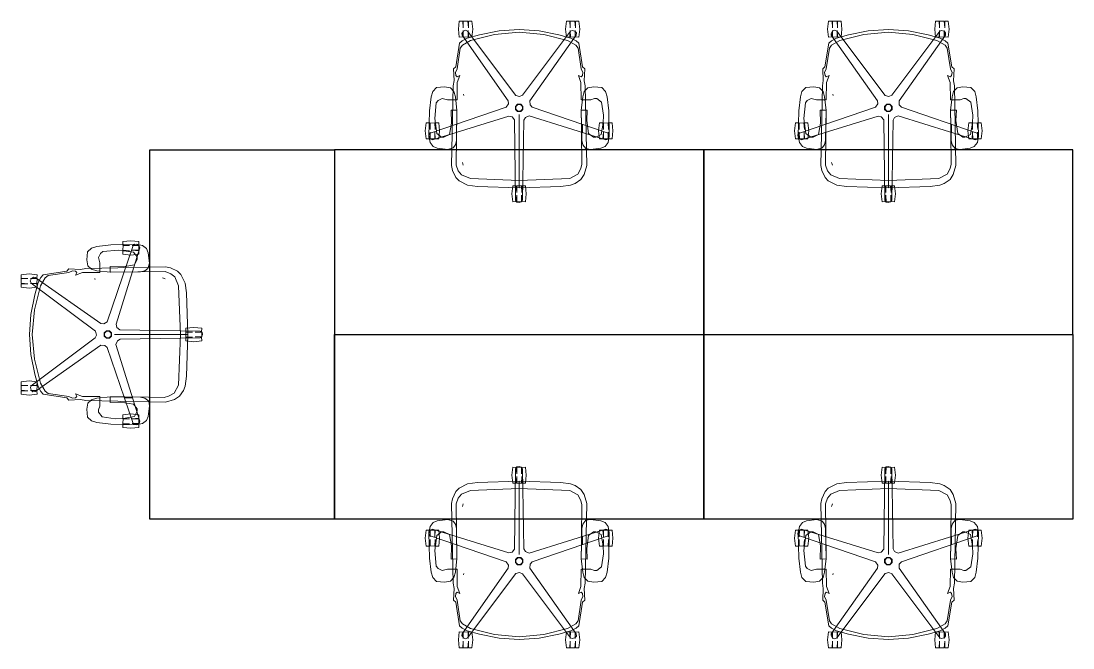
# Model space of a CAD drawing. Header units: millimetres. Extents: x 1591 to 1817, y 987 to 1091.
# Drawn here: x 1731.841 to 1735.83, y 1069.022 to 1071.399 of the extents above; entities that cross this region are included whole.
import ezdxf

# ---------------------------------------------------------------- set-up
doc = ezdxf.new("R2010")
doc.units = ezdxf.units.MM
doc.layers.add('Paula', color=1, linetype='Continuous')

msp = doc.modelspace()

# ---------------------------------------------------------------- linework, layer by layer
for points in [[(1732.3296, 1069.5103), (1732.3296, 1070.9103), (1733.0296, 1070.9103), (1733.0296, 1069.5103), (1732.3296, 1069.5103)], [(1734.4296, 1070.9103), (1733.0296, 1070.9103), (1733.0296, 1070.2103), (1734.4296, 1070.2103), (1734.4296, 1070.9103)], [(1735.8296, 1070.9103), (1734.4296, 1070.9103), (1734.4296, 1070.2103), (1735.8296, 1070.2103), (1735.8296, 1070.9103)], [(1734.4296, 1069.5103), (1733.0296, 1069.5103), (1733.0296, 1070.2103), (1734.4296, 1070.2103), (1734.4296, 1069.5103)], [(1735.8296, 1069.5103), (1734.4296, 1069.5103), (1734.4296, 1070.2103), (1735.8296, 1070.2103), (1735.8296, 1069.5103)]]:
    msp.add_lwpolyline(points)
at = {"layer": 'Paula', "color": 1, "lineweight": 0, "ltscale": 10}
for points in [[(1733.4993, 1071.3685), (1733.5028, 1071.3988), (1733.5159, 1071.3986), (1733.5174, 1071.3733), (1733.5174, 1071.3984), (1733.5351, 1071.3989), (1733.5372, 1071.3733), (1733.5372, 1071.3986), (1733.5503, 1071.3988), (1733.5537, 1071.3685), (1733.5503, 1071.3382), (1733.5372, 1071.339), (1733.5357, 1071.3636), (1733.5357, 1071.3385), (1733.5179, 1071.338), (1733.5174, 1071.3636), (1733.5159, 1071.339), (1733.5028, 1071.3382), (1733.4993, 1071.3685)], [(1733.9054, 1071.3685), (1733.9088, 1071.3988), (1733.9219, 1071.3986), (1733.9234, 1071.3733), (1733.9234, 1071.3984), (1733.9412, 1071.3989), (1733.9432, 1071.3733), (1733.9432, 1071.3986), (1733.9563, 1071.3988), (1733.9598, 1071.3685), (1733.9563, 1071.3382), (1733.9432, 1071.339), (1733.9417, 1071.3636), (1733.9417, 1071.3385), (1733.924, 1071.338), (1733.9234, 1071.3636), (1733.9219, 1071.339), (1733.9088, 1071.3382), (1733.9054, 1071.3685)], [(1734.8993, 1071.3685), (1734.9028, 1071.3988), (1734.9159, 1071.3986), (1734.9174, 1071.3733), (1734.9174, 1071.3984), (1734.9351, 1071.3989), (1734.9372, 1071.3733), (1734.9372, 1071.3986), (1734.9503, 1071.3988), (1734.9537, 1071.3685), (1734.9503, 1071.3382), (1734.9372, 1071.339), (1734.9357, 1071.3636), (1734.9357, 1071.3385), (1734.9179, 1071.338), (1734.9174, 1071.3636), (1734.9159, 1071.339), (1734.9028, 1071.3382), (1734.8993, 1071.3685)], [(1735.3054, 1071.3685), (1735.3088, 1071.3988), (1735.3219, 1071.3986), (1735.3234, 1071.3733), (1735.3234, 1071.3984), (1735.3412, 1071.3989), (1735.3432, 1071.3733), (1735.3432, 1071.3986), (1735.3563, 1071.3988), (1735.3598, 1071.3685), (1735.3563, 1071.3382), (1735.3432, 1071.339), (1735.3417, 1071.3636), (1735.3417, 1071.3385), (1735.324, 1071.338), (1735.3234, 1071.3636), (1735.3219, 1071.339), (1735.3088, 1071.3382), (1735.3054, 1071.3685)], [(1733.3868, 1070.967), (1733.3923, 1070.9739), (1733.681, 1071.0725), (1733.6894, 1071.0849), (1733.6879, 1071.0969), (1733.513, 1071.3453), (1733.5128, 1071.3513), (1733.5183, 1071.3604), (1733.526, 1071.3639), (1733.5343, 1071.3609), (1733.7172, 1071.1167), (1733.7316, 1071.1126), (1733.7426, 1071.1177), (1733.9248, 1071.3608), (1733.9304, 1071.3628), (1733.9408, 1071.3604), (1733.9465, 1071.3542), (1733.9461, 1071.3454), (1733.7705, 1071.0959), (1733.771, 1071.0809), (1733.7792, 1071.0721), (1734.0667, 1070.9739), (1734.0704, 1070.9692), (1734.0713, 1070.9586), (1734.0672, 1070.9513), (1734.0587, 1070.9489), (1733.7672, 1071.0389), (1733.7531, 1071.0337), (1733.7472, 1071.0232), (1733.7427, 1070.7194), (1733.7394, 1070.7144), (1733.7296, 1070.7103), (1733.7213, 1070.712), (1733.7164, 1070.7193), (1733.7119, 1071.0244), (1733.7026, 1071.0362), (1733.6908, 1071.0385), (1733.4005, 1070.9489), (1733.3947, 1070.9505), (1733.3878, 1070.9586), (1733.3868, 1070.967)], [(1734.7868, 1070.967), (1734.7923, 1070.9739), (1735.081, 1071.0725), (1735.0894, 1071.0849), (1735.0879, 1071.0969), (1734.913, 1071.3453), (1734.9128, 1071.3513), (1734.9183, 1071.3604), (1734.926, 1071.3639), (1734.9343, 1071.3609), (1735.1172, 1071.1167), (1735.1316, 1071.1126), (1735.1426, 1071.1177), (1735.3248, 1071.3608), (1735.3304, 1071.3628), (1735.3408, 1071.3604), (1735.3465, 1071.3542), (1735.3461, 1071.3454), (1735.1705, 1071.0959), (1735.171, 1071.0809), (1735.1792, 1071.0721), (1735.4667, 1070.9739), (1735.4704, 1070.9692), (1735.4713, 1070.9586), (1735.4672, 1070.9513), (1735.4587, 1070.9489), (1735.1672, 1071.0389), (1735.1531, 1071.0337), (1735.1472, 1071.0232), (1735.1427, 1070.7194), (1735.1394, 1070.7144), (1735.1296, 1070.7103), (1735.1213, 1070.712), (1735.1164, 1070.7193), (1735.1119, 1071.0244), (1735.1026, 1071.0362), (1735.0908, 1071.0385), (1734.8005, 1070.9489), (1734.7947, 1070.9505), (1734.7878, 1070.9586), (1734.7868, 1070.967)], [(1733.3876, 1070.9621), (1733.3897, 1071.0586), (1733.3963, 1071.1111), (1733.4021, 1071.1315), (1733.4164, 1071.1472), (1733.4467, 1071.1497), (1733.469, 1071.1454), (1733.4824, 1071.1316), (1733.488, 1071.1112), (1733.4937, 1071.0597), (1733.4917, 1070.9456), (1733.4878, 1070.9293), (1733.479, 1070.9177), (1733.4589, 1070.9119), (1733.4193, 1070.9174), (1733.4036, 1070.9237), (1733.3921, 1070.9389), (1733.3876, 1070.9621)], [(1733.9654, 1071.0597), (1733.9711, 1071.1112), (1733.9767, 1071.1316), (1733.9901, 1071.1454), (1734.0124, 1071.1497), (1734.0427, 1071.1472), (1734.057, 1071.1315), (1734.0628, 1071.1111), (1734.0694, 1071.0586), (1734.0715, 1070.9621), (1734.067, 1070.9389), (1734.0555, 1070.9237), (1734.0398, 1070.9174), (1734.0002, 1070.9119), (1733.9823, 1070.915), (1733.9713, 1070.9293), (1733.9674, 1070.9456), (1733.9654, 1071.0597)], [(1734.7876, 1070.9621), (1734.7897, 1071.0586), (1734.7963, 1071.1111), (1734.8021, 1071.1315), (1734.8164, 1071.1472), (1734.8467, 1071.1497), (1734.869, 1071.1454), (1734.8824, 1071.1316), (1734.888, 1071.1112), (1734.8937, 1071.0597), (1734.8917, 1070.9456), (1734.8878, 1070.9293), (1734.879, 1070.9177), (1734.8589, 1070.9119), (1734.8193, 1070.9174), (1734.8036, 1070.9237), (1734.7921, 1070.9389), (1734.7876, 1070.9621)], [(1735.3654, 1071.0597), (1735.3711, 1071.1112), (1735.3767, 1071.1316), (1735.3901, 1071.1454), (1735.4124, 1071.1497), (1735.4427, 1071.1472), (1735.457, 1071.1315), (1735.4628, 1071.1111), (1735.4694, 1071.0586), (1735.4715, 1070.9621), (1735.467, 1070.9389), (1735.4555, 1070.9237), (1735.4398, 1070.9174), (1735.4002, 1070.9119), (1735.3823, 1070.915), (1735.3713, 1070.9293), (1735.3674, 1070.9456), (1735.3654, 1071.0597)], [(1733.5144, 1070.8627), (1733.5179, 1070.8522), (1733.5144, 1070.8627)], [(1734.9144, 1070.8627), (1734.9179, 1070.8522), (1734.9144, 1070.8627)], [(1732.2729, 1070.5531), (1732.266, 1070.5476), (1732.1674, 1070.2589), (1732.155, 1070.2505), (1732.143, 1070.252), (1731.8946, 1070.4269), (1731.8886, 1070.4271), (1731.8795, 1070.4215), (1731.876, 1070.4139), (1731.879, 1070.4056), (1732.1232, 1070.2226), (1732.1273, 1070.2082), (1732.1222, 1070.1973), (1731.8791, 1070.0151), (1731.877, 1070.0095), (1731.8795, 1069.9991), (1731.8857, 1069.9934), (1731.8945, 1069.9937), (1732.144, 1070.1694), (1732.1589, 1070.1689), (1732.1678, 1070.1606), (1732.2659, 1069.8731), (1732.2706, 1069.8694), (1732.2813, 1069.8686), (1732.2886, 1069.8727), (1732.291, 1069.8812), (1732.201, 1070.1727), (1732.2061, 1070.1868), (1732.2167, 1070.1927), (1732.5205, 1070.1972), (1732.5255, 1070.2005), (1732.5296, 1070.2103), (1732.5279, 1070.2186), (1732.5206, 1070.2235), (1732.2155, 1070.228), (1732.2037, 1070.2372), (1732.2014, 1070.2491), (1732.291, 1070.5394), (1732.2894, 1070.5451), (1732.2813, 1070.5521), (1732.2729, 1070.5531)], [(1732.2778, 1070.5523), (1732.1813, 1070.5502), (1732.1288, 1070.5436), (1732.1084, 1070.5378), (1732.0927, 1070.5235), (1732.0902, 1070.4932), (1732.0945, 1070.4709), (1732.1083, 1070.4575), (1732.1287, 1070.4519), (1732.1802, 1070.4461), (1732.2943, 1070.4482), (1732.3106, 1070.4521), (1732.3222, 1070.4609), (1732.328, 1070.481), (1732.3225, 1070.5206), (1732.3161, 1070.5363), (1732.301, 1070.5477), (1732.2778, 1070.5523)], [(1731.8714, 1070.4406), (1731.8411, 1070.4371), (1731.8413, 1070.424), (1731.8666, 1070.4225), (1731.8415, 1070.4225), (1731.8409, 1070.4047), (1731.8666, 1070.4027), (1731.8413, 1070.4027), (1731.8411, 1070.3896), (1731.8714, 1070.3862), (1731.9017, 1070.3896), (1731.9008, 1070.4027), (1731.8763, 1070.4042), (1731.9014, 1070.4042), (1731.9019, 1070.422), (1731.8763, 1070.4225), (1731.9008, 1070.424), (1731.9017, 1070.4371), (1731.8714, 1070.4406)], [(1732.3772, 1070.4255), (1732.3876, 1070.4219), (1732.3772, 1070.4255)], [(1731.8714, 1070.0345), (1731.8411, 1070.0311), (1731.8413, 1070.018), (1731.8666, 1070.0164), (1731.8415, 1070.0164), (1731.8409, 1069.9987), (1731.8666, 1069.9966), (1731.8413, 1069.9966), (1731.8411, 1069.9835), (1731.8714, 1069.9801), (1731.9017, 1069.9835), (1731.9008, 1069.9966), (1731.8763, 1069.9982), (1731.9014, 1069.9982), (1731.9019, 1070.0159), (1731.8763, 1070.0164), (1731.9008, 1070.018), (1731.9017, 1070.0311), (1731.8714, 1070.0345)], [(1732.1802, 1069.9745), (1732.1287, 1069.9688), (1732.1083, 1069.9632), (1732.0945, 1069.9498), (1732.0902, 1069.9275), (1732.0927, 1069.8972), (1732.1084, 1069.8829), (1732.1288, 1069.8771), (1732.1813, 1069.8705), (1732.2778, 1069.8684), (1732.301, 1069.8729), (1732.3161, 1069.8844), (1732.3225, 1069.9), (1732.328, 1069.9397), (1732.3249, 1069.9576), (1732.3106, 1069.9686), (1732.2943, 1069.9724), (1732.1802, 1069.9745)], [(1733.3868, 1069.4537), (1733.3923, 1069.4468), (1733.681, 1069.3482), (1733.6894, 1069.3358), (1733.6879, 1069.3238), (1733.513, 1069.0754), (1733.5128, 1069.0694), (1733.5183, 1069.0603), (1733.526, 1069.0568), (1733.5343, 1069.0598), (1733.7172, 1069.304), (1733.7316, 1069.3081), (1733.7426, 1069.303), (1733.9248, 1069.0599), (1733.9304, 1069.0578), (1733.9408, 1069.0603), (1733.9465, 1069.0665), (1733.9461, 1069.0753), (1733.7705, 1069.3247), (1733.771, 1069.3397), (1733.7792, 1069.3486), (1734.0667, 1069.4467), (1734.0704, 1069.4514), (1734.0713, 1069.462), (1734.0672, 1069.4694), (1734.0587, 1069.4718), (1733.7672, 1069.3818), (1733.7531, 1069.3869), (1733.7472, 1069.3975), (1733.7427, 1069.7013), (1733.7394, 1069.7062), (1733.7296, 1069.7103), (1733.7213, 1069.7087), (1733.7164, 1069.7014), (1733.7119, 1069.3963), (1733.7026, 1069.3845), (1733.6908, 1069.3822), (1733.4005, 1069.4718), (1733.3947, 1069.4701), (1733.3878, 1069.462), (1733.3868, 1069.4537)], [(1734.7868, 1069.4537), (1734.7923, 1069.4468), (1735.081, 1069.3482), (1735.0894, 1069.3358), (1735.0879, 1069.3238), (1734.913, 1069.0754), (1734.9128, 1069.0694), (1734.9183, 1069.0603), (1734.926, 1069.0568), (1734.9343, 1069.0598), (1735.1172, 1069.304), (1735.1316, 1069.3081), (1735.1426, 1069.303), (1735.3248, 1069.0599), (1735.3304, 1069.0578), (1735.3408, 1069.0603), (1735.3465, 1069.0665), (1735.3461, 1069.0753), (1735.1705, 1069.3247), (1735.171, 1069.3397), (1735.1792, 1069.3486), (1735.4667, 1069.4467), (1735.4704, 1069.4514), (1735.4713, 1069.462), (1735.4672, 1069.4694), (1735.4587, 1069.4718), (1735.1672, 1069.3818), (1735.1531, 1069.3869), (1735.1472, 1069.3975), (1735.1427, 1069.7013), (1735.1394, 1069.7062), (1735.1296, 1069.7103), (1735.1213, 1069.7087), (1735.1164, 1069.7014), (1735.1119, 1069.3963), (1735.1026, 1069.3845), (1735.0908, 1069.3822), (1734.8005, 1069.4718), (1734.7947, 1069.4701), (1734.7878, 1069.462), (1734.7868, 1069.4537)], [(1733.5144, 1069.5579), (1733.5179, 1069.5684), (1733.5144, 1069.5579)], [(1734.9144, 1069.5579), (1734.9179, 1069.5684), (1734.9144, 1069.5579)], [(1733.3876, 1069.4586), (1733.3897, 1069.3621), (1733.3963, 1069.3096), (1733.4021, 1069.2892), (1733.4164, 1069.2734), (1733.4467, 1069.2709), (1733.469, 1069.2752), (1733.4824, 1069.289), (1733.488, 1069.3095), (1733.4937, 1069.361), (1733.4917, 1069.4751), (1733.4878, 1069.4914), (1733.479, 1069.5029), (1733.4589, 1069.5088), (1733.4193, 1069.5033), (1733.4036, 1069.4969), (1733.3921, 1069.4817), (1733.3876, 1069.4586)], [(1733.9654, 1069.361), (1733.9711, 1069.3095), (1733.9767, 1069.289), (1733.9901, 1069.2752), (1734.0124, 1069.2709), (1734.0427, 1069.2734), (1734.057, 1069.2892), (1734.0628, 1069.3096), (1734.0694, 1069.3621), (1734.0715, 1069.4586), (1734.067, 1069.4817), (1734.0555, 1069.4969), (1734.0398, 1069.5033), (1734.0002, 1069.5088), (1733.9823, 1069.5057), (1733.9713, 1069.4914), (1733.9674, 1069.4751), (1733.9654, 1069.361)], [(1734.7876, 1069.4586), (1734.7897, 1069.3621), (1734.7963, 1069.3096), (1734.8021, 1069.2892), (1734.8164, 1069.2734), (1734.8467, 1069.2709), (1734.869, 1069.2752), (1734.8824, 1069.289), (1734.888, 1069.3095), (1734.8937, 1069.361), (1734.8917, 1069.4751), (1734.8878, 1069.4914), (1734.879, 1069.5029), (1734.8589, 1069.5088), (1734.8193, 1069.5033), (1734.8036, 1069.4969), (1734.7921, 1069.4817), (1734.7876, 1069.4586)], [(1735.3654, 1069.361), (1735.3711, 1069.3095), (1735.3767, 1069.289), (1735.3901, 1069.2752), (1735.4124, 1069.2709), (1735.4427, 1069.2734), (1735.457, 1069.2892), (1735.4628, 1069.3096), (1735.4694, 1069.3621), (1735.4715, 1069.4586), (1735.467, 1069.4817), (1735.4555, 1069.4969), (1735.4398, 1069.5033), (1735.4002, 1069.5088), (1735.3823, 1069.5057), (1735.3713, 1069.4914), (1735.3674, 1069.4751), (1735.3654, 1069.361)], [(1733.4993, 1069.0522), (1733.5028, 1069.0219), (1733.5159, 1069.0221), (1733.5174, 1069.0474), (1733.5174, 1069.0222), (1733.5351, 1069.0217), (1733.5372, 1069.0474), (1733.5372, 1069.0221), (1733.5503, 1069.0219), (1733.5537, 1069.0522), (1733.5503, 1069.0825), (1733.5372, 1069.0816), (1733.5357, 1069.057), (1733.5357, 1069.0822), (1733.5179, 1069.0827), (1733.5174, 1069.057), (1733.5159, 1069.0816), (1733.5028, 1069.0825), (1733.4993, 1069.0522)], [(1733.9054, 1069.0522), (1733.9088, 1069.0219), (1733.9219, 1069.0221), (1733.9234, 1069.0474), (1733.9234, 1069.0222), (1733.9412, 1069.0217), (1733.9432, 1069.0474), (1733.9432, 1069.0221), (1733.9563, 1069.0219), (1733.9598, 1069.0522), (1733.9563, 1069.0825), (1733.9432, 1069.0816), (1733.9417, 1069.057), (1733.9417, 1069.0822), (1733.924, 1069.0827), (1733.9234, 1069.057), (1733.9219, 1069.0816), (1733.9088, 1069.0825), (1733.9054, 1069.0522)], [(1734.8993, 1069.0522), (1734.9028, 1069.0219), (1734.9159, 1069.0221), (1734.9174, 1069.0474), (1734.9174, 1069.0222), (1734.9351, 1069.0217), (1734.9372, 1069.0474), (1734.9372, 1069.0221), (1734.9503, 1069.0219), (1734.9537, 1069.0522), (1734.9503, 1069.0825), (1734.9372, 1069.0816), (1734.9357, 1069.057), (1734.9357, 1069.0822), (1734.9179, 1069.0827), (1734.9174, 1069.057), (1734.9159, 1069.0816), (1734.9028, 1069.0825), (1734.8993, 1069.0522)], [(1735.3054, 1069.0522), (1735.3088, 1069.0219), (1735.3219, 1069.0221), (1735.3234, 1069.0474), (1735.3234, 1069.0222), (1735.3412, 1069.0217), (1735.3432, 1069.0474), (1735.3432, 1069.0221), (1735.3563, 1069.0219), (1735.3598, 1069.0522), (1735.3563, 1069.0825), (1735.3432, 1069.0816), (1735.3417, 1069.057), (1735.3417, 1069.0822), (1735.324, 1069.0827), (1735.3234, 1069.057), (1735.3219, 1069.0816), (1735.3088, 1069.0825), (1735.3054, 1069.0522)]]:
    msp.add_lwpolyline(points, dxfattribs=at)
for points in [[(1733.4151, 1071.0883), (1733.4221, 1071.0974), (1733.4372, 1071.1051), (1733.4574, 1071.1), (1733.4942, 1071.1), (1733.495, 1071.1661), (1733.505, 1071.1922), (1733.4942, 1071.1874), (1733.4897, 1071.193), (1733.4878, 1071.2043), (1733.494, 1071.2176), (1733.5064, 1071.2959), (1733.5145, 1071.3075), (1733.5456, 1071.3249), (1733.6363, 1071.3477), (1733.7296, 1071.3563), (1733.8228, 1071.3477), (1733.9136, 1071.3249), (1733.9447, 1071.3075), (1733.9528, 1071.2959), (1733.9652, 1071.2176), (1733.9714, 1071.2043), (1733.9695, 1071.193), (1733.9649, 1071.1874), (1733.9541, 1071.1923), (1733.9641, 1071.1661), (1733.9649, 1071.1), (1734.0017, 1071.1), (1734.0152, 1071.1058), (1734.0237, 1071.1049), (1734.0419, 1071.091), (1734.0493, 1071.0425), (1734.0487, 1071.0117), (1734.0411, 1070.9684), (1734.0199, 1070.9581), (1734.0115, 1070.959), (1733.9932, 1070.9729), (1733.9858, 1071.0213), (1733.9878, 1071.0616), (1733.9654, 1071.0614), (1733.9661, 1071.0059), (1733.9696, 1071.0049), (1733.9696, 1070.976), (1733.9665, 1070.975), (1733.9679, 1070.8567), (1733.964, 1070.8394), (1733.952, 1070.8183), (1733.9216, 1070.8016), (1733.7296, 1070.7947), (1733.7296, 1071.0443), (1733.7296, 1070.7947), (1733.5447, 1070.8014), (1733.5109, 1070.8161), (1733.4989, 1070.8311), (1733.4912, 1070.852), (1733.4937, 1071.0614), (1733.4713, 1071.0616), (1733.4727, 1071.0117), (1733.4651, 1070.9684), (1733.4439, 1070.9581), (1733.4354, 1070.959), (1733.4172, 1070.9729), (1733.4095, 1071.0289), (1733.4151, 1071.0883)], [(1733.4732, 1070.8516), (1733.4793, 1071.1528), (1733.483, 1071.1729), (1733.4806, 1071.2175), (1733.4893, 1071.2251), (1733.5038, 1071.3155), (1733.5136, 1071.3243), (1733.533, 1071.3339), (1733.5789, 1071.3469), (1733.6536, 1071.3614), (1733.7296, 1071.3671), (1733.8055, 1071.3614), (1733.8803, 1071.3469), (1733.9261, 1071.3339), (1733.9456, 1071.3243), (1733.9554, 1071.3155), (1733.9698, 1071.2251), (1733.9785, 1071.2175), (1733.9761, 1071.1728), (1733.9798, 1071.1528), (1733.9859, 1070.8516), (1733.9758, 1070.8165), (1733.964, 1070.7983), (1733.9417, 1070.7834), (1733.9248, 1070.7771), (1733.8877, 1070.7715), (1733.7296, 1070.7664), (1733.7296, 1070.7944), (1733.7296, 1070.7664), (1733.5714, 1070.7715), (1733.5343, 1070.7771), (1733.5016, 1070.7927), (1733.4894, 1070.806), (1733.4771, 1070.8328), (1733.4732, 1070.8516)], [(1734.8151, 1071.0883), (1734.8221, 1071.0974), (1734.8372, 1071.1051), (1734.8574, 1071.1), (1734.8942, 1071.1), (1734.895, 1071.1661), (1734.905, 1071.1922), (1734.8942, 1071.1874), (1734.8897, 1071.193), (1734.8878, 1071.2043), (1734.894, 1071.2176), (1734.9064, 1071.2959), (1734.9145, 1071.3075), (1734.9456, 1071.3249), (1735.0363, 1071.3477), (1735.1296, 1071.3563), (1735.2228, 1071.3477), (1735.3136, 1071.3249), (1735.3447, 1071.3075), (1735.3528, 1071.2959), (1735.3652, 1071.2176), (1735.3714, 1071.2043), (1735.3695, 1071.193), (1735.3649, 1071.1874), (1735.3541, 1071.1923), (1735.3641, 1071.1661), (1735.3649, 1071.1), (1735.4017, 1071.1), (1735.4152, 1071.1058), (1735.4237, 1071.1049), (1735.4419, 1071.091), (1735.4493, 1071.0425), (1735.4487, 1071.0117), (1735.4411, 1070.9684), (1735.4199, 1070.9581), (1735.4115, 1070.959), (1735.3932, 1070.9729), (1735.3858, 1071.0213), (1735.3878, 1071.0616), (1735.3654, 1071.0614), (1735.3661, 1071.0059), (1735.3696, 1071.0049), (1735.3696, 1070.976), (1735.3665, 1070.975), (1735.3679, 1070.8567), (1735.364, 1070.8394), (1735.352, 1070.8183), (1735.3216, 1070.8016), (1735.1296, 1070.7947), (1735.1296, 1071.0443), (1735.1296, 1070.7947), (1734.9447, 1070.8014), (1734.9109, 1070.8161), (1734.8989, 1070.8311), (1734.8912, 1070.852), (1734.8937, 1071.0614), (1734.8713, 1071.0616), (1734.8727, 1071.0117), (1734.8651, 1070.9684), (1734.8439, 1070.9581), (1734.8354, 1070.959), (1734.8172, 1070.9729), (1734.8095, 1071.0289), (1734.8151, 1071.0883)], [(1734.8732, 1070.8516), (1734.8793, 1071.1528), (1734.883, 1071.1729), (1734.8806, 1071.2175), (1734.8893, 1071.2251), (1734.9038, 1071.3155), (1734.9136, 1071.3243), (1734.933, 1071.3339), (1734.9789, 1071.3469), (1735.0536, 1071.3614), (1735.1296, 1071.3671), (1735.2055, 1071.3614), (1735.2803, 1071.3469), (1735.3261, 1071.3339), (1735.3456, 1071.3243), (1735.3554, 1071.3155), (1735.3698, 1071.2251), (1735.3785, 1071.2175), (1735.3761, 1071.1728), (1735.3798, 1071.1528), (1735.3859, 1070.8516), (1735.3758, 1070.8165), (1735.364, 1070.7983), (1735.3417, 1070.7834), (1735.3248, 1070.7771), (1735.2877, 1070.7715), (1735.1296, 1070.7664), (1735.1296, 1070.7944), (1735.1296, 1070.7664), (1734.9714, 1070.7715), (1734.9343, 1070.7771), (1734.9016, 1070.7927), (1734.8894, 1070.806), (1734.8771, 1070.8328), (1734.8732, 1070.8516)], [(1733.519, 1071.1222), (1733.5197, 1071.116), (1733.5197, 1071.116), (1733.519, 1071.1222)], [(1734.919, 1071.1222), (1734.9197, 1071.116), (1734.9197, 1071.116), (1734.919, 1071.1222)], [(1733.7155, 1071.0755), (1733.7237, 1071.0837), (1733.7354, 1071.0837), (1733.7436, 1071.0755), (1733.7436, 1071.0638), (1733.7354, 1071.0556), (1733.7237, 1071.0556), (1733.7155, 1071.0638), (1733.7155, 1071.0755)], [(1733.7172, 1071.0748), (1733.7244, 1071.082), (1733.7347, 1071.082), (1733.7419, 1071.0748), (1733.7419, 1071.0646), (1733.7347, 1071.0573), (1733.7244, 1071.0573), (1733.7172, 1071.0646), (1733.7172, 1071.0748)], [(1735.1155, 1071.0755), (1735.1237, 1071.0837), (1735.1354, 1071.0837), (1735.1436, 1071.0755), (1735.1436, 1071.0638), (1735.1354, 1071.0556), (1735.1237, 1071.0556), (1735.1155, 1071.0638), (1735.1155, 1071.0755)], [(1735.1172, 1071.0748), (1735.1244, 1071.082), (1735.1347, 1071.082), (1735.1419, 1071.0748), (1735.1419, 1071.0646), (1735.1347, 1071.0573), (1735.1244, 1071.0573), (1735.1172, 1071.0646), (1735.1172, 1071.0748)], [(1733.3738, 1070.9823), (1733.3773, 1071.0126), (1733.3904, 1071.0124), (1733.3919, 1070.9871), (1733.3919, 1071.0122), (1733.4097, 1071.0128), (1733.4117, 1070.9871), (1733.4117, 1071.0124), (1733.4248, 1071.0126), (1733.4282, 1070.9823), (1733.4248, 1070.952), (1733.4117, 1070.9529), (1733.4102, 1070.9774), (1733.4102, 1070.9523), (1733.3924, 1070.9518), (1733.3919, 1070.9774), (1733.3904, 1070.9529), (1733.3773, 1070.952), (1733.3738, 1070.9823)], [(1734.0309, 1070.9823), (1734.0343, 1071.0126), (1734.0474, 1071.0124), (1734.0489, 1070.9871), (1734.0489, 1071.0122), (1734.0667, 1071.0128), (1734.0687, 1070.9871), (1734.0687, 1071.0124), (1734.0818, 1071.0126), (1734.0853, 1070.9823), (1734.0818, 1070.952), (1734.0687, 1070.9529), (1734.0672, 1070.9774), (1734.0672, 1070.9523), (1734.0494, 1070.9518), (1734.0489, 1070.9774), (1734.0474, 1070.9529), (1734.0343, 1070.952), (1734.0309, 1070.9823)], [(1734.7738, 1070.9823), (1734.7773, 1071.0126), (1734.7904, 1071.0124), (1734.7919, 1070.9871), (1734.7919, 1071.0122), (1734.8097, 1071.0128), (1734.8117, 1070.9871), (1734.8117, 1071.0124), (1734.8248, 1071.0126), (1734.8282, 1070.9823), (1734.8248, 1070.952), (1734.8117, 1070.9529), (1734.8102, 1070.9774), (1734.8102, 1070.9523), (1734.7924, 1070.9518), (1734.7919, 1070.9774), (1734.7904, 1070.9529), (1734.7773, 1070.952), (1734.7738, 1070.9823)], [(1735.4309, 1070.9823), (1735.4343, 1071.0126), (1735.4474, 1071.0124), (1735.4489, 1070.9871), (1735.4489, 1071.0122), (1735.4667, 1071.0128), (1735.4687, 1070.9871), (1735.4687, 1071.0124), (1735.4818, 1071.0126), (1735.4853, 1070.9823), (1735.4818, 1070.952), (1735.4687, 1070.9529), (1735.4672, 1070.9774), (1735.4672, 1070.9523), (1735.4494, 1070.9518), (1735.4489, 1070.9774), (1735.4474, 1070.9529), (1735.4343, 1070.952), (1735.4309, 1070.9823)], [(1733.7023, 1070.7436), (1733.7058, 1070.7739), (1733.7189, 1070.7737), (1733.7204, 1070.7484), (1733.7204, 1070.7736), (1733.7382, 1070.7741), (1733.7402, 1070.7484), (1733.7402, 1070.7737), (1733.7533, 1070.7739), (1733.7568, 1070.7436), (1733.7533, 1070.7134), (1733.7402, 1070.7142), (1733.7387, 1070.7388), (1733.7387, 1070.7136), (1733.7209, 1070.7131), (1733.7204, 1070.7388), (1733.7189, 1070.7142), (1733.7058, 1070.7134), (1733.7023, 1070.7436)], [(1735.1023, 1070.7436), (1735.1058, 1070.7739), (1735.1189, 1070.7737), (1735.1204, 1070.7484), (1735.1204, 1070.7736), (1735.1382, 1070.7741), (1735.1402, 1070.7484), (1735.1402, 1070.7737), (1735.1533, 1070.7739), (1735.1568, 1070.7436), (1735.1533, 1070.7134), (1735.1402, 1070.7142), (1735.1387, 1070.7388), (1735.1387, 1070.7136), (1735.1209, 1070.7131), (1735.1204, 1070.7388), (1735.1189, 1070.7142), (1735.1058, 1070.7134), (1735.1023, 1070.7436)], [(1732.2576, 1070.566), (1732.2273, 1070.5626), (1732.2275, 1070.5495), (1732.2528, 1070.548), (1732.2276, 1070.548), (1732.2271, 1070.5302), (1732.2528, 1070.5282), (1732.2275, 1070.5282), (1732.2273, 1070.5151), (1732.2576, 1070.5116), (1732.2879, 1070.5151), (1732.287, 1070.5282), (1732.2624, 1070.5297), (1732.2876, 1070.5297), (1732.2881, 1070.5475), (1732.2624, 1070.548), (1732.287, 1070.5495), (1732.2879, 1070.5626), (1732.2576, 1070.566)], [(1732.1516, 1070.5248), (1732.1424, 1070.5178), (1732.1348, 1070.5027), (1732.1399, 1070.4825), (1732.1399, 1070.4457), (1732.0738, 1070.4449), (1732.0477, 1070.4349), (1732.0525, 1070.4457), (1732.0469, 1070.4502), (1732.0356, 1070.4521), (1732.0223, 1070.4459), (1731.944, 1070.4335), (1731.9323, 1070.4254), (1731.915, 1070.3943), (1731.8922, 1070.3036), (1731.8836, 1070.2103), (1731.8922, 1070.117), (1731.915, 1070.0263), (1731.9323, 1069.9952), (1731.944, 1069.9871), (1732.0223, 1069.9747), (1732.0356, 1069.9685), (1732.0469, 1069.9704), (1732.0525, 1069.975), (1732.0476, 1069.9858), (1732.0738, 1069.9758), (1732.1399, 1069.9749), (1732.1399, 1069.9381), (1732.1341, 1069.9246), (1732.135, 1069.9162), (1732.1489, 1069.898), (1732.1973, 1069.8906), (1732.2282, 1069.8912), (1732.2714, 1069.8988), (1732.2818, 1069.92), (1732.2809, 1069.9284), (1732.267, 1069.9466), (1732.2186, 1069.9541), (1732.1783, 1069.9521), (1732.1784, 1069.9745), (1732.234, 1069.9738), (1732.235, 1069.9703), (1732.2639, 1069.9703), (1732.2649, 1069.9734), (1732.3832, 1069.972), (1732.4005, 1069.9759), (1732.4216, 1069.9878), (1732.4382, 1070.0183), (1732.4452, 1070.2103), (1732.1956, 1070.2103), (1732.4452, 1070.2103), (1732.4385, 1070.3951), (1732.4237, 1070.429), (1732.4088, 1070.441), (1732.3879, 1070.4487), (1732.1784, 1070.4462), (1732.1783, 1070.4686), (1732.2282, 1070.4672), (1732.2714, 1070.4748), (1732.2818, 1070.496), (1732.2809, 1070.5044), (1732.267, 1070.5227), (1732.211, 1070.5304), (1732.1516, 1070.5248)], [(1732.3883, 1070.4667), (1732.0871, 1070.4606), (1732.067, 1070.4569), (1732.0223, 1070.4592), (1732.0147, 1070.4506), (1731.9244, 1070.4361), (1731.9156, 1070.4263), (1731.906, 1070.4069), (1731.893, 1070.361), (1731.8784, 1070.2862), (1731.8728, 1070.2103), (1731.8784, 1070.1344), (1731.893, 1070.0596), (1731.906, 1070.0137), (1731.9156, 1069.9943), (1731.9244, 1069.9845), (1732.0147, 1069.97), (1732.0223, 1069.9614), (1732.067, 1069.9638), (1732.0871, 1069.9601), (1732.3883, 1069.9539), (1732.4234, 1069.9641), (1732.4416, 1069.9759), (1732.4564, 1069.9982), (1732.4628, 1070.015), (1732.4684, 1070.0522), (1732.4735, 1070.2103), (1732.4455, 1070.2103), (1732.4735, 1070.2103), (1732.4684, 1070.3685), (1732.4628, 1070.4056), (1732.4472, 1070.4383), (1732.4339, 1070.4505), (1732.4071, 1070.4628), (1732.3883, 1070.4667)], [(1732.1177, 1070.4208), (1732.1239, 1070.4202), (1732.1239, 1070.4202), (1732.1177, 1070.4208)], [(1732.1644, 1070.2244), (1732.1561, 1070.2162), (1732.1561, 1070.2045), (1732.1644, 1070.1963), (1732.176, 1070.1963), (1732.1843, 1070.2045), (1732.1843, 1070.2162), (1732.176, 1070.2244), (1732.1644, 1070.2244)], [(1732.4963, 1070.2375), (1732.466, 1070.2341), (1732.4662, 1070.221), (1732.4914, 1070.2195), (1732.4663, 1070.2195), (1732.4658, 1070.2017), (1732.4914, 1070.1997), (1732.4662, 1070.1997), (1732.466, 1070.1866), (1732.4963, 1070.1831), (1732.5265, 1070.1866), (1732.5257, 1070.1997), (1732.5011, 1070.2012), (1732.5262, 1070.2012), (1732.5268, 1070.219), (1732.5011, 1070.2195), (1732.5257, 1070.221), (1732.5265, 1070.2341), (1732.4963, 1070.2375)], [(1732.1651, 1070.2227), (1732.1579, 1070.2154), (1732.1579, 1070.2052), (1732.1651, 1070.198), (1732.1753, 1070.198), (1732.1826, 1070.2052), (1732.1826, 1070.2154), (1732.1753, 1070.2227), (1732.1651, 1070.2227)], [(1732.2576, 1069.909), (1732.2273, 1069.9056), (1732.2275, 1069.8925), (1732.2528, 1069.891), (1732.2276, 1069.891), (1732.2271, 1069.8732), (1732.2528, 1069.8712), (1732.2275, 1069.8712), (1732.2273, 1069.8581), (1732.2576, 1069.8546), (1732.2879, 1069.8581), (1732.287, 1069.8712), (1732.2624, 1069.8727), (1732.2876, 1069.8727), (1732.2881, 1069.8904), (1732.2624, 1069.891), (1732.287, 1069.8925), (1732.2879, 1069.9056), (1732.2576, 1069.909)], [(1733.7023, 1069.6771), (1733.7058, 1069.6467), (1733.7189, 1069.647), (1733.7204, 1069.6722), (1733.7204, 1069.6471), (1733.7382, 1069.6466), (1733.7402, 1069.6722), (1733.7402, 1069.647), (1733.7533, 1069.6467), (1733.7568, 1069.6771), (1733.7533, 1069.7073), (1733.7402, 1069.7065), (1733.7387, 1069.6819), (1733.7387, 1069.707), (1733.7209, 1069.7075), (1733.7204, 1069.6819), (1733.7189, 1069.7065), (1733.7058, 1069.7073), (1733.7023, 1069.6771)], [(1735.1023, 1069.6771), (1735.1058, 1069.6467), (1735.1189, 1069.647), (1735.1204, 1069.6722), (1735.1204, 1069.6471), (1735.1382, 1069.6466), (1735.1402, 1069.6722), (1735.1402, 1069.647), (1735.1533, 1069.6467), (1735.1568, 1069.6771), (1735.1533, 1069.7073), (1735.1402, 1069.7065), (1735.1387, 1069.6819), (1735.1387, 1069.707), (1735.1209, 1069.7075), (1735.1204, 1069.6819), (1735.1189, 1069.7065), (1735.1058, 1069.7073), (1735.1023, 1069.6771)], [(1733.4151, 1069.3324), (1733.4221, 1069.3232), (1733.4372, 1069.3156), (1733.4574, 1069.3207), (1733.4942, 1069.3207), (1733.495, 1069.2545), (1733.505, 1069.2284), (1733.4942, 1069.2333), (1733.4897, 1069.2277), (1733.4878, 1069.2164), (1733.494, 1069.2031), (1733.5064, 1069.1247), (1733.5145, 1069.1131), (1733.5456, 1069.0958), (1733.6363, 1069.073), (1733.7296, 1069.0644), (1733.8228, 1069.073), (1733.9136, 1069.0958), (1733.9447, 1069.1131), (1733.9528, 1069.1247), (1733.9652, 1069.2031), (1733.9714, 1069.2164), (1733.9695, 1069.2277), (1733.9649, 1069.2333), (1733.9541, 1069.2284), (1733.9641, 1069.2545), (1733.9649, 1069.3207), (1734.0017, 1069.3207), (1734.0152, 1069.3149), (1734.0237, 1069.3158), (1734.0419, 1069.3297), (1734.0493, 1069.3781), (1734.0487, 1069.409), (1734.0411, 1069.4522), (1734.0199, 1069.4626), (1734.0115, 1069.4617), (1733.9932, 1069.4478), (1733.9858, 1069.3993), (1733.9878, 1069.359), (1733.9654, 1069.3592), (1733.9661, 1069.4148), (1733.9696, 1069.4158), (1733.9696, 1069.4447), (1733.9665, 1069.4457), (1733.9679, 1069.5639), (1733.964, 1069.5813), (1733.952, 1069.6024), (1733.9216, 1069.619), (1733.7296, 1069.6259), (1733.7296, 1069.3764), (1733.7296, 1069.6259), (1733.5447, 1069.6193), (1733.5109, 1069.6045), (1733.4989, 1069.5895), (1733.4912, 1069.5687), (1733.4937, 1069.3592), (1733.4713, 1069.359), (1733.4727, 1069.409), (1733.4651, 1069.4522), (1733.4439, 1069.4626), (1733.4354, 1069.4617), (1733.4172, 1069.4478), (1733.4095, 1069.3917), (1733.4151, 1069.3324)], [(1733.4732, 1069.5691), (1733.4793, 1069.2678), (1733.483, 1069.2478), (1733.4806, 1069.2031), (1733.4893, 1069.1955), (1733.5038, 1069.1052), (1733.5136, 1069.0964), (1733.533, 1069.0867), (1733.5789, 1069.0738), (1733.6536, 1069.0592), (1733.7296, 1069.0536), (1733.8055, 1069.0592), (1733.8803, 1069.0738), (1733.9261, 1069.0867), (1733.9456, 1069.0964), (1733.9554, 1069.1052), (1733.9698, 1069.1955), (1733.9785, 1069.2031), (1733.9761, 1069.2478), (1733.9798, 1069.2679), (1733.9859, 1069.5691), (1733.9758, 1069.6042), (1733.964, 1069.6224), (1733.9417, 1069.6372), (1733.9248, 1069.6436), (1733.8877, 1069.6492), (1733.7296, 1069.6543), (1733.7296, 1069.6263), (1733.7296, 1069.6543), (1733.5714, 1069.6492), (1733.5343, 1069.6436), (1733.5016, 1069.628), (1733.4894, 1069.6147), (1733.4771, 1069.5878), (1733.4732, 1069.5691)], [(1734.8151, 1069.3324), (1734.8221, 1069.3232), (1734.8372, 1069.3156), (1734.8574, 1069.3207), (1734.8942, 1069.3207), (1734.895, 1069.2545), (1734.905, 1069.2284), (1734.8942, 1069.2333), (1734.8897, 1069.2277), (1734.8878, 1069.2164), (1734.894, 1069.2031), (1734.9064, 1069.1247), (1734.9145, 1069.1131), (1734.9456, 1069.0958), (1735.0363, 1069.073), (1735.1296, 1069.0644), (1735.2228, 1069.073), (1735.3136, 1069.0958), (1735.3447, 1069.1131), (1735.3528, 1069.1247), (1735.3652, 1069.2031), (1735.3714, 1069.2164), (1735.3695, 1069.2277), (1735.3649, 1069.2333), (1735.3541, 1069.2284), (1735.3641, 1069.2545), (1735.3649, 1069.3207), (1735.4017, 1069.3207), (1735.4152, 1069.3149), (1735.4237, 1069.3158), (1735.4419, 1069.3297), (1735.4493, 1069.3781), (1735.4487, 1069.409), (1735.4411, 1069.4522), (1735.4199, 1069.4626), (1735.4115, 1069.4617), (1735.3932, 1069.4478), (1735.3858, 1069.3993), (1735.3878, 1069.359), (1735.3654, 1069.3592), (1735.3661, 1069.4148), (1735.3696, 1069.4158), (1735.3696, 1069.4447), (1735.3665, 1069.4457), (1735.3679, 1069.5639), (1735.364, 1069.5813), (1735.352, 1069.6024), (1735.3216, 1069.619), (1735.1296, 1069.6259), (1735.1296, 1069.3764), (1735.1296, 1069.6259), (1734.9447, 1069.6193), (1734.9109, 1069.6045), (1734.8989, 1069.5895), (1734.8912, 1069.5687), (1734.8937, 1069.3592), (1734.8713, 1069.359), (1734.8727, 1069.409), (1734.8651, 1069.4522), (1734.8439, 1069.4626), (1734.8354, 1069.4617), (1734.8172, 1069.4478), (1734.8095, 1069.3917), (1734.8151, 1069.3324)], [(1734.8732, 1069.5691), (1734.8793, 1069.2678), (1734.883, 1069.2478), (1734.8806, 1069.2031), (1734.8893, 1069.1955), (1734.9038, 1069.1052), (1734.9136, 1069.0964), (1734.933, 1069.0867), (1734.9789, 1069.0738), (1735.0536, 1069.0592), (1735.1296, 1069.0536), (1735.2055, 1069.0592), (1735.2803, 1069.0738), (1735.3261, 1069.0867), (1735.3456, 1069.0964), (1735.3554, 1069.1052), (1735.3698, 1069.1955), (1735.3785, 1069.2031), (1735.3761, 1069.2478), (1735.3798, 1069.2679), (1735.3859, 1069.5691), (1735.3758, 1069.6042), (1735.364, 1069.6224), (1735.3417, 1069.6372), (1735.3248, 1069.6436), (1735.2877, 1069.6492), (1735.1296, 1069.6543), (1735.1296, 1069.6263), (1735.1296, 1069.6543), (1734.9714, 1069.6492), (1734.9343, 1069.6436), (1734.9016, 1069.628), (1734.8894, 1069.6147), (1734.8771, 1069.5878), (1734.8732, 1069.5691)], [(1733.3738, 1069.4384), (1733.3773, 1069.4081), (1733.3904, 1069.4083), (1733.3919, 1069.4335), (1733.3919, 1069.4084), (1733.4097, 1069.4079), (1733.4117, 1069.4335), (1733.4117, 1069.4083), (1733.4248, 1069.4081), (1733.4282, 1069.4384), (1733.4248, 1069.4686), (1733.4117, 1069.4678), (1733.4102, 1069.4432), (1733.4102, 1069.4683), (1733.3924, 1069.4689), (1733.3919, 1069.4432), (1733.3904, 1069.4678), (1733.3773, 1069.4686), (1733.3738, 1069.4384)], [(1734.0309, 1069.4384), (1734.0343, 1069.4081), (1734.0474, 1069.4083), (1734.0489, 1069.4335), (1734.0489, 1069.4084), (1734.0667, 1069.4079), (1734.0687, 1069.4335), (1734.0687, 1069.4083), (1734.0818, 1069.4081), (1734.0853, 1069.4384), (1734.0818, 1069.4686), (1734.0687, 1069.4678), (1734.0672, 1069.4432), (1734.0672, 1069.4683), (1734.0494, 1069.4689), (1734.0489, 1069.4432), (1734.0474, 1069.4678), (1734.0343, 1069.4686), (1734.0309, 1069.4384)], [(1734.7738, 1069.4384), (1734.7773, 1069.4081), (1734.7904, 1069.4083), (1734.7919, 1069.4335), (1734.7919, 1069.4084), (1734.8097, 1069.4079), (1734.8117, 1069.4335), (1734.8117, 1069.4083), (1734.8248, 1069.4081), (1734.8282, 1069.4384), (1734.8248, 1069.4686), (1734.8117, 1069.4678), (1734.8102, 1069.4432), (1734.8102, 1069.4683), (1734.7924, 1069.4689), (1734.7919, 1069.4432), (1734.7904, 1069.4678), (1734.7773, 1069.4686), (1734.7738, 1069.4384)], [(1735.4309, 1069.4384), (1735.4343, 1069.4081), (1735.4474, 1069.4083), (1735.4489, 1069.4335), (1735.4489, 1069.4084), (1735.4667, 1069.4079), (1735.4687, 1069.4335), (1735.4687, 1069.4083), (1735.4818, 1069.4081), (1735.4853, 1069.4384), (1735.4818, 1069.4686), (1735.4687, 1069.4678), (1735.4672, 1069.4432), (1735.4672, 1069.4683), (1735.4494, 1069.4689), (1735.4489, 1069.4432), (1735.4474, 1069.4678), (1735.4343, 1069.4686), (1735.4309, 1069.4384)], [(1733.7155, 1069.3452), (1733.7237, 1069.3369), (1733.7354, 1069.3369), (1733.7436, 1069.3452), (1733.7436, 1069.3568), (1733.7354, 1069.3651), (1733.7237, 1069.3651), (1733.7155, 1069.3568), (1733.7155, 1069.3452)], [(1733.7172, 1069.3459), (1733.7244, 1069.3387), (1733.7347, 1069.3387), (1733.7419, 1069.3459), (1733.7419, 1069.3561), (1733.7347, 1069.3633), (1733.7244, 1069.3633), (1733.7172, 1069.3561), (1733.7172, 1069.3459)], [(1735.1155, 1069.3452), (1735.1237, 1069.3369), (1735.1354, 1069.3369), (1735.1436, 1069.3452), (1735.1436, 1069.3568), (1735.1354, 1069.3651), (1735.1237, 1069.3651), (1735.1155, 1069.3568), (1735.1155, 1069.3452)], [(1735.1172, 1069.3459), (1735.1244, 1069.3387), (1735.1347, 1069.3387), (1735.1419, 1069.3459), (1735.1419, 1069.3561), (1735.1347, 1069.3633), (1735.1244, 1069.3633), (1735.1172, 1069.3561), (1735.1172, 1069.3459)], [(1733.519, 1069.2985), (1733.5197, 1069.3046), (1733.5197, 1069.3047), (1733.519, 1069.2985)], [(1734.919, 1069.2985), (1734.9197, 1069.3046), (1734.9197, 1069.3047), (1734.919, 1069.2985)]]:
    msp.add_lwpolyline(points, close=True, dxfattribs=at)

doc.saveas('drawing.dxf')
